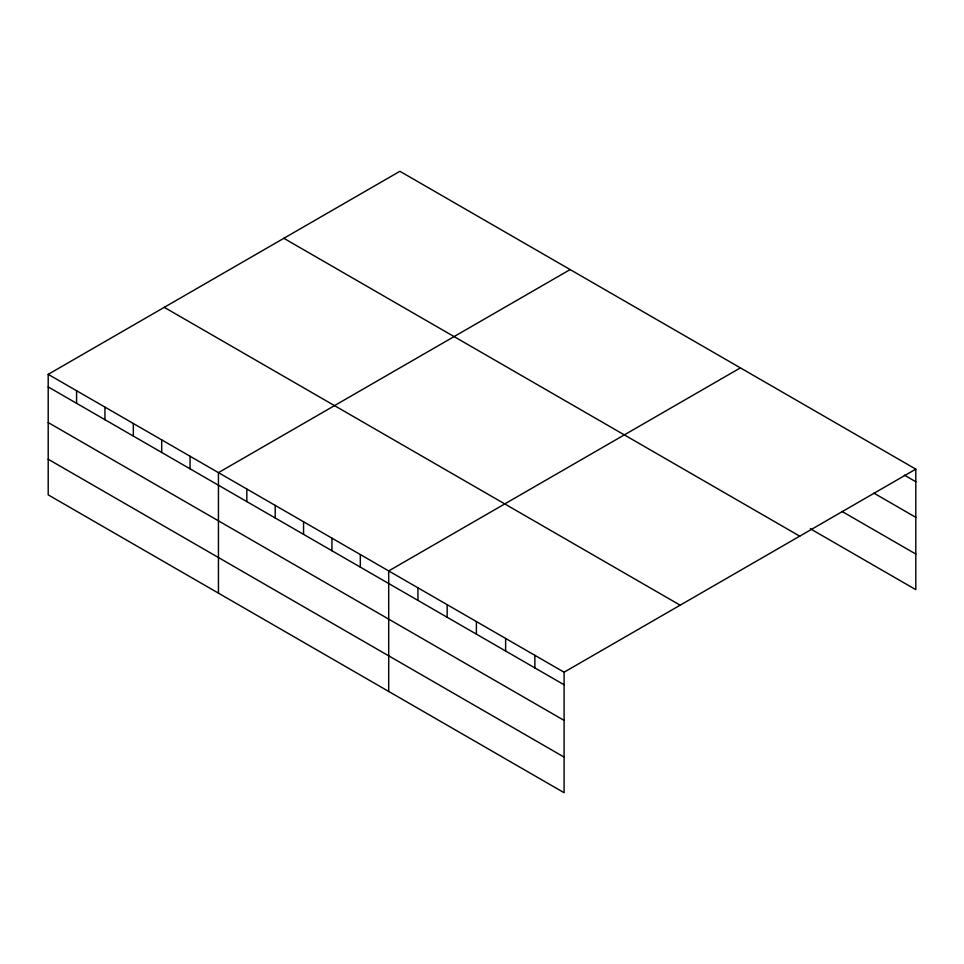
<?xml version="1.0" encoding="UTF-8"?>
<svg xmlns="http://www.w3.org/2000/svg" width="964" height="964" viewBox="0 0 964 964"><rect width="100%" height="100%" fill="white"/><g stroke="black" fill="none" stroke-linecap="round" stroke-linejoin="round"><path stroke-width="1.45" d="M48.2 374.345L564.097 672.197L564.097 792.709L48.2 494.857L48.2 374.345L399.903 171.291L915.8 469.143L915.8 589.655L810.302 528.742M570.146 269.583L218.442 472.637L218.442 593.149M740.4 367.874L388.697 570.929L388.697 691.441M564.097 672.197L915.8 469.143M904.365 475.119L915.8 481.723M873.854 493.122L915.8 517.343M842.078 511.474L915.8 554.035M283.838 238.301L799.734 536.153M164.266 307.335L680.162 605.187M48.2 386.926L564.097 684.777M48.2 422.545L564.097 720.397M48.2 459.238L564.097 757.089M534.863 655.315L534.863 667.895M505.63 638.445L505.63 651.025M476.397 621.563L476.397 634.143M447.163 604.681L447.163 617.261M417.93 587.811L417.93 600.391M360.319 554.553L360.319 567.133M331.941 538.165L331.941 550.745M303.564 521.789L303.564 534.369M275.198 505.401L275.198 517.981M246.82 489.025L246.82 501.605M190.077 456.261L190.077 468.841M161.699 439.873L161.699 452.453M133.321 423.497L133.321 436.077M104.943 407.109L104.943 419.689M76.578 390.733L76.578 403.314"/></g></svg>
